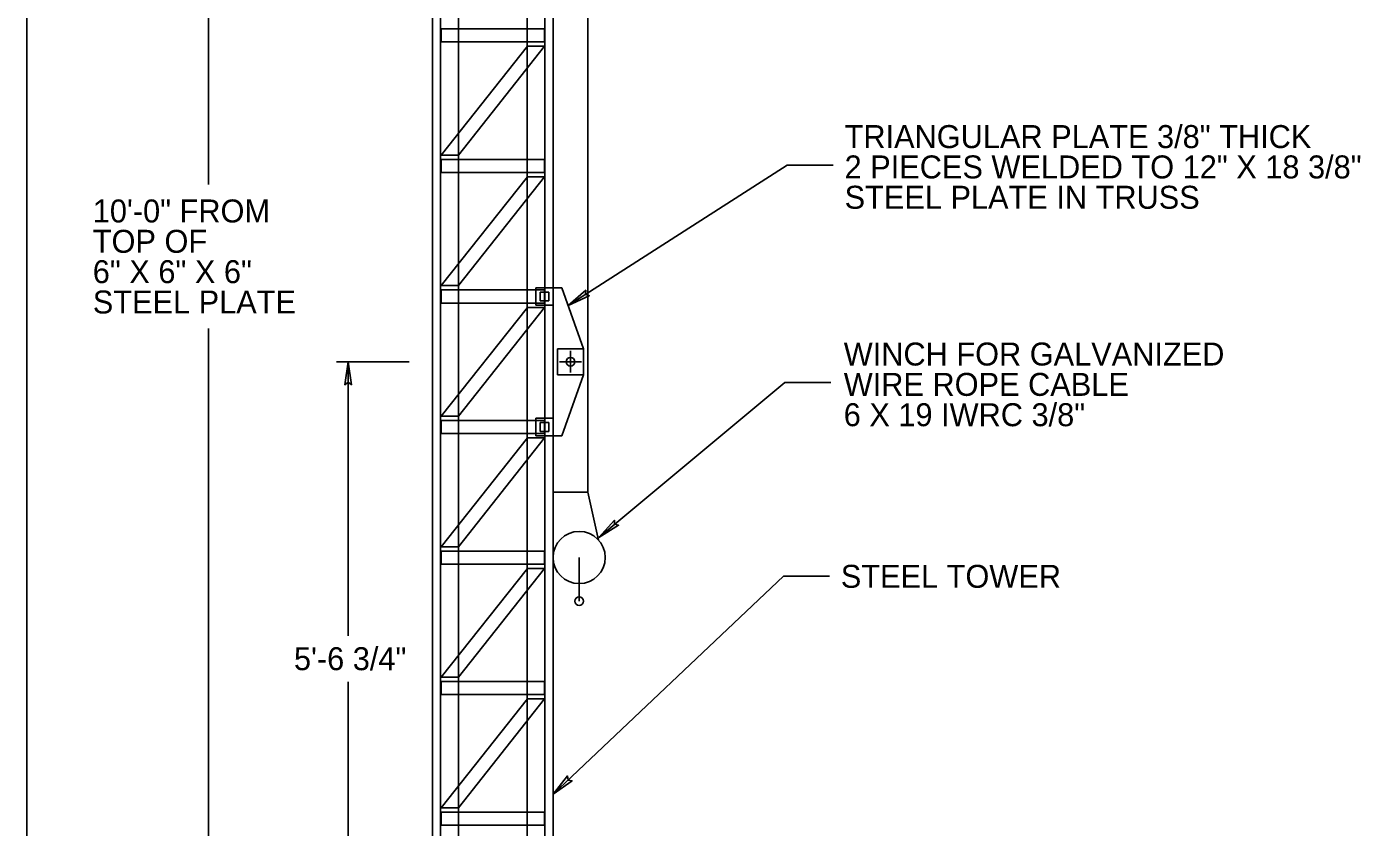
# Model space of a CAD drawing. Extents: x 507280 to 704973, y 495600 to 704964.
# Drawn here: x 507755.1 to 507937.1, y 495758.5 to 495867.7 of the extents above; entities that cross this region are included whole.
import ezdxf

# ---------------------------------------------------------------- set-up
doc = ezdxf.new("R2010")
doc.units = 0
doc.layers.add('1', color=7, linetype='Continuous')

msp = doc.modelspace()

# ---------------------------------------------------------------- linework, layer by layer
at = {"layer": '1'}
for p, q in [((507811.59, 496170.22), (507811.59, 495740.95)), ((507814.04, 496170.22), (507814.04, 495740.95)), ((507823.39, 496170.22), (507823.39, 495740.95)), ((507825.84, 496170.22), (507825.84, 495740.95)), ((507826.95, 496170.22), (507826.95, 495740.95)), ((507831.7, 495974.29), (507831.7, 495804.19)), ((507755.12, 495951.49), (507755.12, 495739.03)), ((507779.95, 495846.2), (507779.95, 495882.9)), ((507810.48, 495882.85), (507810.48, 495740.95)), ((507814.04, 495867.42), (507811.66, 495867.42)), ((507811.66, 495867.42), (507811.66, 495865.64)), ((507823.39, 495867.42), (507814.04, 495867.42)), ((507825.76, 495867.42), (507823.39, 495867.42)), ((507825.76, 495867.42), (507825.76, 495865.64)), ((507814.04, 495865.64), (507811.66, 495865.64)), ((507811.66, 495850.2), (507823.46, 495865.04)), ((507823.39, 495865.64), (507814.04, 495865.64)), ((507814.04, 495850.2), (507825.76, 495865.04)), ((507825.76, 495865.64), (507823.39, 495865.64)), ((507825.76, 495865.04), (507823.46, 495865.04)), ((507814.04, 495850.2), (507811.66, 495850.2)), ((507814.04, 495849.61), (507811.66, 495849.61)), ((507811.66, 495849.61), (507811.66, 495847.83)), ((507823.39, 495849.61), (507814.04, 495849.61)), ((507825.76, 495849.61), (507823.39, 495849.61)), ((507825.76, 495849.61), (507825.76, 495847.83)), ((507829, 495829.68), (507858.88, 495848.84)), ((507865.15, 495848.84), (507858.88, 495848.84)), ((507814.04, 495847.83), (507811.66, 495847.83)), ((507811.66, 495832.39), (507823.46, 495847.23)), ((507823.39, 495847.83), (507814.04, 495847.83)), ((507814.04, 495832.39), (507825.76, 495847.23)), ((507825.76, 495847.83), (507823.39, 495847.83)), ((507825.76, 495847.23), (507823.46, 495847.23)), ((507814.04, 495832.39), (507811.66, 495832.39)), ((507814.04, 495831.79), (507811.66, 495831.79)), ((507811.66, 495831.79), (507811.66, 495830.01)), ((507823.39, 495831.79), (507814.04, 495831.79)), ((507825.76, 495831.79), (507823.39, 495831.79)), ((507826.95, 495832.09), (507824.58, 495832.09)), ((507824.58, 495832.09), (507824.58, 495829.72)), ((507825.76, 495831.79), (507825.76, 495830.01)), ((507826.95, 495832.09), (507826.95, 495829.72)), ((507826.95, 495832.09), (507828.14, 495832.09)), ((507828.14, 495832.09), (507831.11, 495823.78)), ((507814.04, 495830.01), (507811.66, 495830.01)), ((507823.39, 495830.01), (507814.04, 495830.01)), ((507825.76, 495830.01), (507823.39, 495830.01)), ((507825.17, 495831.5), (507825.17, 495830.31)), ((507826.36, 495831.5), (507825.17, 495831.5)), ((507826.36, 495830.31), (507825.17, 495830.31)), ((507826.36, 495831.5), (507826.36, 495830.31)), ((507811.66, 495814.58), (507823.46, 495829.42)), ((507814.04, 495814.58), (507825.76, 495829.42)), ((507825.76, 495829.42), (507823.46, 495829.42)), ((507826.95, 495829.72), (507824.58, 495829.72)), ((507779.95, 495826.51), (507779.95, 495740.95)), ((507827.54, 495823.78), (507827.54, 495820.22)), ((507827.54, 495823.78), (507831.11, 495823.78)), ((507829.33, 495823.48), (507829.33, 495820.51)), ((507831.11, 495823.78), (507831.11, 495820.22)), ((507807.33, 495822), (507797.4, 495822)), ((507798.97, 495784.61), (507798.97, 495822)), ((507827.84, 495822), (507830.81, 495822)), ((507827.54, 495820.22), (507831.11, 495820.22)), ((507831.11, 495820.22), (507828.14, 495811.9)), ((507833.18, 495798.02), (507858.58, 495819.17)), ((507864.85, 495819.17), (507858.58, 495819.17)), ((507814.04, 495814.58), (507811.66, 495814.58)), ((507814.04, 495813.98), (507811.66, 495813.98)), ((507811.66, 495813.98), (507811.66, 495812.2)), ((507823.39, 495813.98), (507814.04, 495813.98)), ((507825.76, 495813.98), (507823.39, 495813.98)), ((507826.95, 495814.28), (507824.58, 495814.28)), ((507824.58, 495814.28), (507824.58, 495811.9)), ((507825.17, 495813.69), (507825.17, 495812.5)), ((507826.36, 495813.69), (507825.17, 495813.69)), ((507825.76, 495813.98), (507825.76, 495812.2)), ((507826.36, 495813.69), (507826.36, 495812.5)), ((507826.95, 495814.28), (507826.95, 495811.9)), ((507814.04, 495812.2), (507811.66, 495812.2)), ((507811.66, 495796.76), (507823.46, 495811.61)), ((507823.39, 495812.2), (507814.04, 495812.2)), ((507814.04, 495796.76), (507825.76, 495811.61)), ((507825.76, 495812.2), (507823.39, 495812.2)), ((507825.76, 495811.61), (507823.46, 495811.61)), ((507826.95, 495811.9), (507824.58, 495811.9)), ((507826.36, 495812.5), (507825.17, 495812.5)), ((507826.95, 495811.9), (507828.14, 495811.9)), ((507826.95, 495804.19), (507831.7, 495804.19)), ((507831.7, 495804.19), (507833.16, 495797.66)), ((507814.04, 495796.76), (507811.66, 495796.76)), ((507814.04, 495796.17), (507811.66, 495796.17)), ((507811.66, 495796.17), (507811.66, 495794.39)), ((507823.39, 495796.17), (507814.04, 495796.17)), ((507825.76, 495796.17), (507823.39, 495796.17)), ((507825.76, 495796.17), (507825.76, 495794.39)), ((507830.51, 495795.28), (507830.51, 495789.34)), ((507814.04, 495794.39), (507811.66, 495794.39)), ((507811.66, 495778.95), (507823.46, 495793.8)), ((507823.39, 495794.39), (507814.04, 495794.39)), ((507814.04, 495778.95), (507825.76, 495793.8)), ((507825.76, 495794.39), (507823.39, 495794.39)), ((507825.76, 495793.8), (507823.46, 495793.8)), ((507826.95, 495762.99), (507858.37, 495792.74)), ((507864.64, 495792.74), (507858.37, 495792.74)), ((507814.04, 495778.95), (507811.66, 495778.95)), ((507798.97, 495778.34), (507798.97, 495740.95)), ((507814.04, 495778.36), (507811.66, 495778.36)), ((507811.66, 495778.36), (507811.66, 495776.58)), ((507823.39, 495778.36), (507814.04, 495778.36)), ((507825.76, 495778.36), (507823.39, 495778.36)), ((507825.76, 495778.36), (507825.76, 495776.58)), ((507814.04, 495776.58), (507811.66, 495776.58)), ((507811.66, 495761.14), (507823.46, 495775.98)), ((507823.39, 495776.58), (507814.04, 495776.58)), ((507814.04, 495761.14), (507825.76, 495775.98)), ((507825.76, 495776.58), (507823.39, 495776.58)), ((507825.76, 495775.98), (507823.46, 495775.98)), ((507814.04, 495761.14), (507811.66, 495761.14)), ((507814.04, 495760.55), (507811.66, 495760.55)), ((507811.66, 495760.55), (507811.66, 495758.77)), ((507823.39, 495760.55), (507814.04, 495760.55)), ((507825.76, 495760.55), (507823.39, 495760.55)), ((507825.76, 495760.55), (507825.76, 495758.77)), ((507814.04, 495758.77), (507811.66, 495758.77)), ((507823.39, 495758.77), (507814.04, 495758.77)), ((507825.76, 495758.77), (507823.39, 495758.77))]:
    msp.add_line(p, q, dxfattribs=at)
for points in [[(507829, 495829.68), (507831.89, 495831), (507831.36, 495831.2), (507831.4, 495831.76)], [(507829, 495829.68), (507831.89, 495831), (507831.36, 495831.2), (507831.4, 495831.76)], [(507798.97, 495822), (507798.52, 495818.86), (507798.97, 495819.19), (507799.42, 495818.86)], [(507798.97, 495822), (507798.52, 495818.86), (507798.97, 495819.19), (507799.42, 495818.86)], [(507833.18, 495798.02), (507835.88, 495799.69), (507835.34, 495799.82), (507835.31, 495800.38)], [(507833.18, 495798.02), (507835.88, 495799.69), (507835.34, 495799.82), (507835.31, 495800.38)], [(507826.95, 495762.99), (507829.54, 495764.83), (507828.99, 495764.92), (507828.92, 495765.48)], [(507826.95, 495762.99), (507829.54, 495764.83), (507828.99, 495764.92), (507828.92, 495765.48)]]:
    msp.add_lwpolyline(points, close=True, dxfattribs=at)
for centre, radius in [((507829.33, 495822), 0.594), ((507830.51, 495795.28), 3.56), ((507830.51, 495789.34), 0.594)]:
    msp.add_circle(centre, radius, dxfattribs=at)

# ---------------------------------------------------------------- texts
for s, height, p in [('TRIANGULAR PLATE 3/8" THICK', 3.1349, (507866.72, 495851.15)), ('2 PIECES WELDED TO 12" X 18 3/8"', 3.1349, (507866.72, 495847.01)), ('STEEL PLATE IN TRUSS', 3.1349, (507866.72, 495842.87)), ('10\'-0" FROM ', 3.1349, (507764.14, 495841)), ('TOP OF', 3.135, (507764.14, 495836.86)), ('6" X 6" X 6"', 3.1349, (507764.14, 495832.72)), ('STEEL PLATE', 3.1349, (507764.14, 495828.58)), ('WINCH FOR GALVANIZED', 3.1349, (507866.6, 495821.48)), ('WIRE ROPE CABLE', 3.1349, (507866.6, 495817.34)), ('6 X 19 IWRC 3/8"', 3.1349, (507866.6, 495813.2)), ('STEEL TOWER', 3.1349, (507866.2, 495791.15)), ('5\'-6 3/4"', 3.135, (507791.59, 495779.91))]:
    msp.add_text(s, height=height, dxfattribs=at).set_placement(p)

doc.saveas('drawing.dxf')
